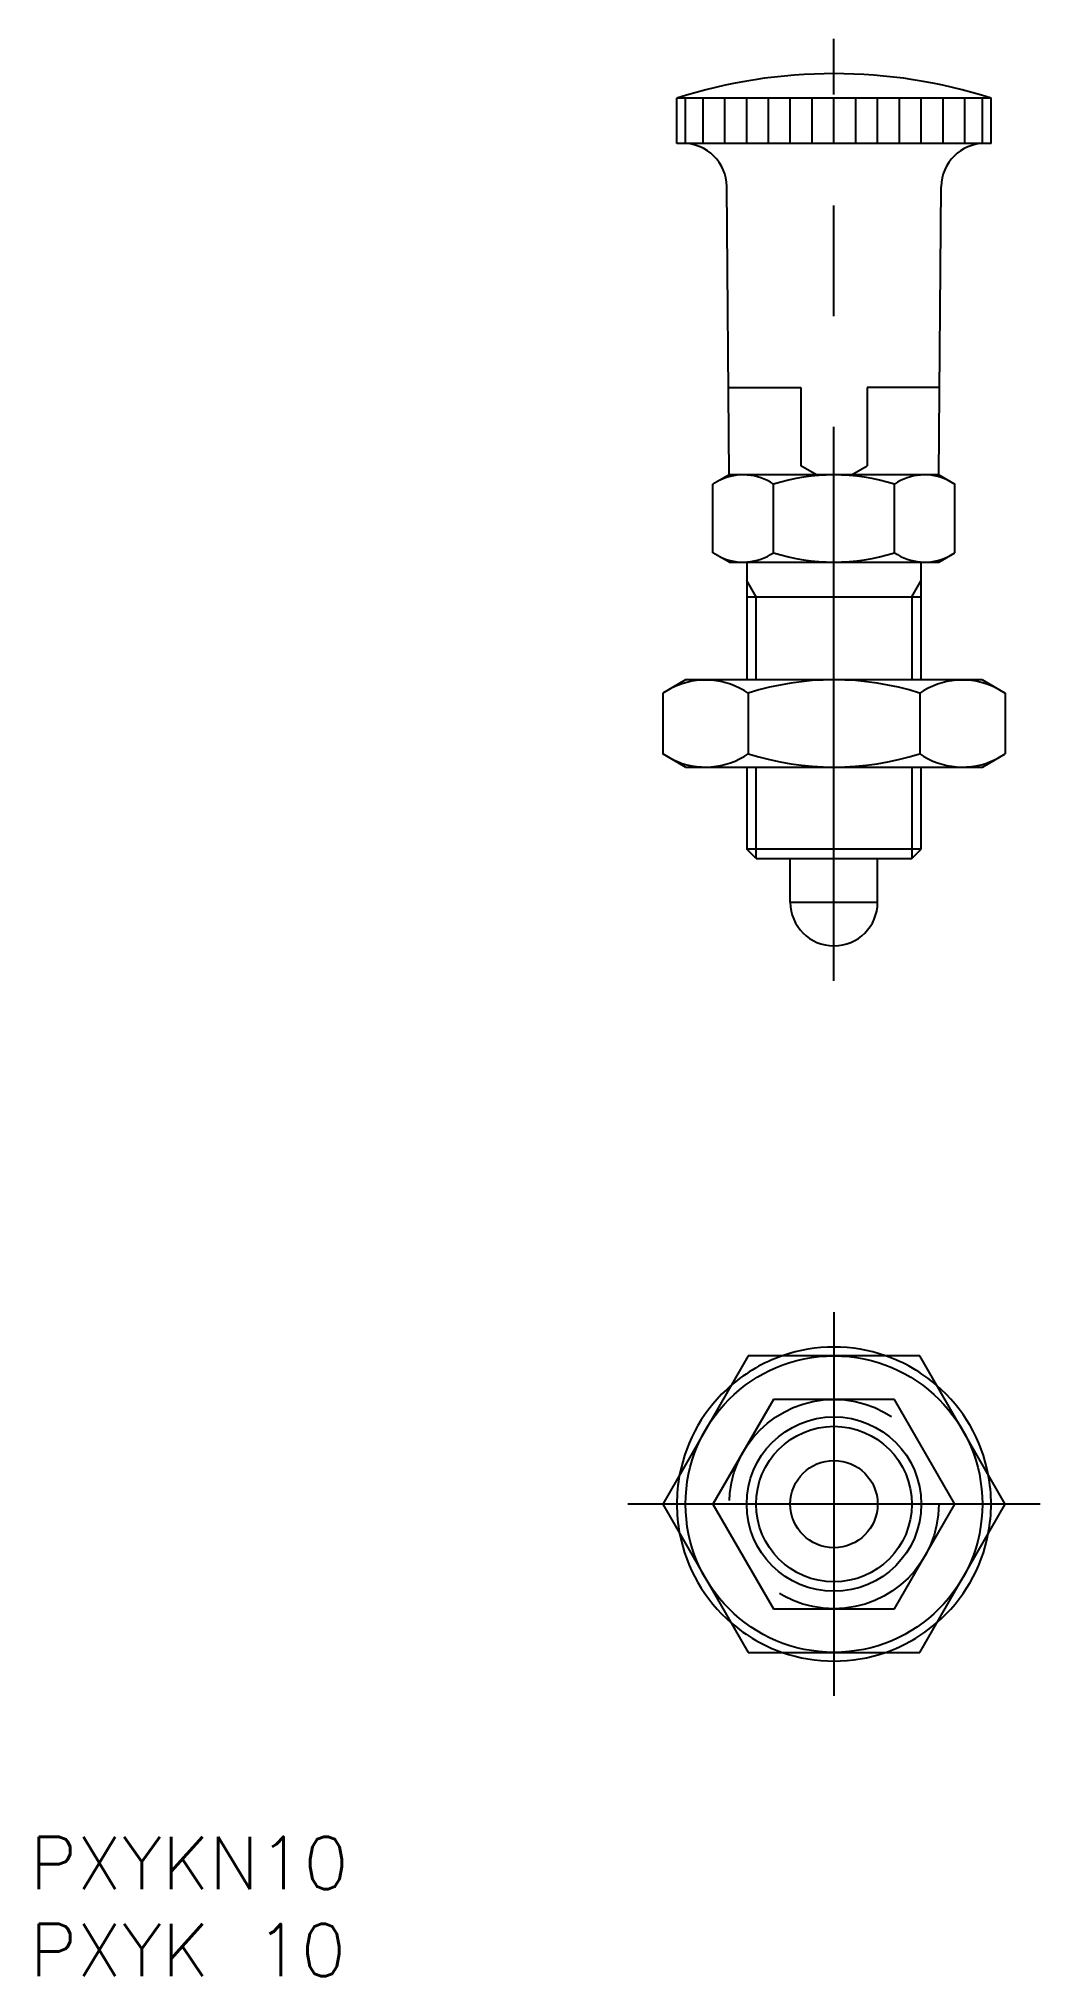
# Model space of a CAD drawing. Extents: x -46 to 12, y -27 to 84.
import ezdxf

# ---------------------------------------------------------------- set-up
doc = ezdxf.new("R2010")
doc.units = 0
doc.linetypes.add('CENTER', pattern=[50.8, 31.75, -6.35, 6.35, -6.35])
doc.linetypes.add('DASHED', pattern=[19.05, 12.7, -6.35])
doc.layers.get('0').update_dxf_attribs({"linetype": 'CONTINUOUS'})
doc.layers.add('CENTER', color=1, linetype='CENTER')
doc.styles.get("Standard").update_dxf_attribs({"font": 'txt.shx', "height": 3, "bigfont": 'bigfont.shx'})

# ---------------------------------------------------------------- blocks, each defined once
blk = doc.blocks.new('*U2')
at = {"color": 7, "linetype": 'CONTINUOUS'}
blk.add_text('PXYKN10', height=3, dxfattribs=at).set_placement((-46.07, -22.07))
blk = doc.blocks.new('*U3')
at = {"color": 7, "linetype": 'CONTINUOUS'}
blk.add_text('PXYK 10', height=3, dxfattribs=at).set_placement((-46.07, -27.07))

msp = doc.modelspace()

# ---------------------------------------------------------------- linework, layer by layer
at = {"color": 7, "linetype": 'CONTINUOUS'}
for p, q in [((-9, 78), (-9, 80.6)), ((9, 80.6), (-9, 80.6)), ((-8.5, 78), (-8.5, 80.6)), ((-7.5, 78), (-7.5, 80.6)), ((-6.25, 78), (-6.25, 80.6)), ((-5, 78), (-5, 80.6)), ((-3.75, 78), (-3.75, 80.6)), ((-2.5, 78), (-2.5, 80.6)), ((-1.25, 78), (-1.25, 80.6)), ((0, 78), (0, 80.6)), ((1.25, 78), (1.25, 80.6)), ((2.5, 78), (2.5, 80.6)), ((3.75, 78), (3.75, 80.6)), ((5, 78), (5, 80.6)), ((6.25, 78), (6.25, 80.6)), ((7.5, 78), (7.5, 80.6)), ((8.5, 78), (8.5, 80.6)), ((9, 78), (9, 80.6)), ((9, 78), (-9, 78)), ((-6, 59), (-6.14, 75.52)), ((6, 59), (6.14, 75.52)), ((-6.04, 64), (-1.9, 64)), ((-1.9, 64), (-1.9, 59.52)), ((6.04, 64), (1.9, 64)), ((1.9, 64), (1.9, 59.52)), ((-6, 59), (-6.93, 58.46)), ((6, 59), (-6, 59)), ((-1, 59), (-1.9, 59.52)), ((1, 59), (1.9, 59.52)), ((6, 59), (6.93, 58.46)), ((-6.93, 54.54), (-6.93, 58.46)), ((-3.46, 54.54), (-3.46, 58.46)), ((3.46, 54.54), (3.46, 58.46)), ((6.93, 54.54), (6.93, 58.46)), ((-6, 54), (-6.93, 54.54)), ((6, 54), (6.93, 54.54)), ((-6, 54), (6, 54)), ((-5, 54), (-5, 47.25)), ((5, 47.25), (5, 54)), ((-5, 52), (5, 52)), ((-8.5, 47.25), (-9.81, 46.49)), ((8.5, 47.25), (-8.5, 47.25)), ((8.5, 47.25), (9.81, 46.49)), ((-9.81, 46.49), (-9.81, 43.01)), ((-4.91, 46.49), (-4.91, 43.01)), ((4.91, 46.49), (4.91, 43.01)), ((9.81, 46.49), (9.81, 43.01)), ((-8.5, 42.25), (-9.81, 43.01)), ((-8.5, 42.25), (8.5, 42.25)), ((-5, 42.25), (-5, 37.54)), ((5, 37.54), (5, 42.25)), ((8.5, 42.25), (9.81, 43.01)), ((-4.46, 37), (-5, 37.54)), ((5, 37.54), (-5, 37.54)), ((-4.46, 37), (4.46, 37)), ((-2.5, 34.5), (-2.5, 37)), ((2.5, 34.5), (2.5, 37)), ((4.46, 37), (5, 37.54)), ((-2.5, 34.5), (2.5, 34.5)), ((-4.91, 8.5), (-9.81, 0)), ((4.91, 8.5), (-4.91, 8.5)), ((9.81, 0), (4.91, 8.5)), ((-9.81, 0), (-4.91, -8.5)), ((4.91, -8.5), (9.81, 0)), ((-4.91, -8.5), (4.91, -8.5))]:
    msp.add_line(p, q, dxfattribs=at)
at = {"color": 3, "linetype": 'CONTINUOUS'}
for p, q in [((-4.46, 52), (-5, 52.94)), ((4.46, 52), (5, 52.94)), ((-4.46, 47.25), (-4.46, 52)), ((4.46, 52), (4.46, 47.25)), ((-4.46, 37), (-4.46, 42.25)), ((4.46, 42.25), (4.46, 37))]:
    msp.add_line(p, q, dxfattribs=at)
at = {"color": 3, "linetype": 'DASHED'}
for p, q in [((-3.46, 6), (-6.93, 0)), ((3.46, 6), (-3.46, 6)), ((6.93, 0), (3.46, 6)), ((-6.93, 0), (-3.46, -6)), ((3.46, -6), (6.93, 0)), ((-3.46, -6), (3.46, -6))]:
    msp.add_line(p, q, dxfattribs=at)
at = {"color": 7, "linetype": 'CONTINUOUS'}
for radius in [8.5, 5, 2.5]:
    msp.add_circle((0, 0), radius, dxfattribs=at)
at = {"color": 3, "linetype": 'DASHED'}
msp.add_circle((0, 0), 6, dxfattribs=at)
at = {"color": 3, "linetype": 'CONTINUOUS'}
msp.add_circle((0, 0), 4.46, dxfattribs=at)
at = {"color": 7, "linetype": 'CONTINUOUS'}
for centre, radius, start, end in [((0, 52.37), 29.63, 72.3164, 107.6836), ((-8.64, 75.5), 2.5, 0.5, 90), ((8.64, 75.5), 2.5, 90, 179.5), ((-5.2, 55.93), 3.07, 55.6158, 115.6158), ((0, 47.54), 11.46, 72.412, 107.588), ((5.2, 55.93), 3.07, 64.3842, 124.3842), ((-5.2, 57.07), 3.07, 244.3842, 304.3842), ((0, 65.46), 11.46, 252.412, 287.588), ((5.2, 57.07), 3.07, 235.6158, 295.6158), ((-7.36, 42.9), 4.34, 55.6158, 115.6158), ((0, 31.01), 16.24, 72.412, 107.588), ((7.36, 42.9), 4.34, 64.3842, 124.3842), ((-7.36, 46.59), 4.34, 244.3842, 304.3842), ((0, 58.49), 16.24, 252.412, 287.588), ((7.36, 46.59), 4.34, 235.6158, 295.6158), ((0, 34.5), 2.5, 180, 0), ((0, 0), 9, 70.8119, 109.1881), ((0, 0), 9, 130.8119, 169.1881), ((0, 0), 9, 10.8119, 49.1881), ((0, 0), 9, 190.8119, 229.1881), ((0, 0), 9, 310.8119, 349.1881), ((0, 0), 9, 250.8119, 289.1881)]:
    msp.add_arc(centre, radius, start, end, dxfattribs=at)
at = {"color": 3, "linetype": 'DASHED'}
for start, end in [(109.1881, 130.8119), (49.1881, 70.8119), (169.1881, 190.8119), (349.1881, 10.8119), (229.1881, 250.8119), (289.1881, 310.8119)]:
    msp.add_arc((0, 0), 9, start, end, dxfattribs=at)
at = {"layer": 'CENTER', "color": 1, "linetype": 'CENTER'}
for p, q in [((0, 30), (0, 84)), ((0, 11), (0, -11)), ((11.81, 0), (-11.81, 0))]:
    msp.add_line(p, q, dxfattribs=at)

# ---------------------------------------------------------------- block references
at = {"color": 7, "linetype": 'CONTINUOUS'}
for name in ['*U2', '*U3']:
    msp.add_blockref(name, (0, 0), dxfattribs=at)

doc.saveas('drawing.dxf')
